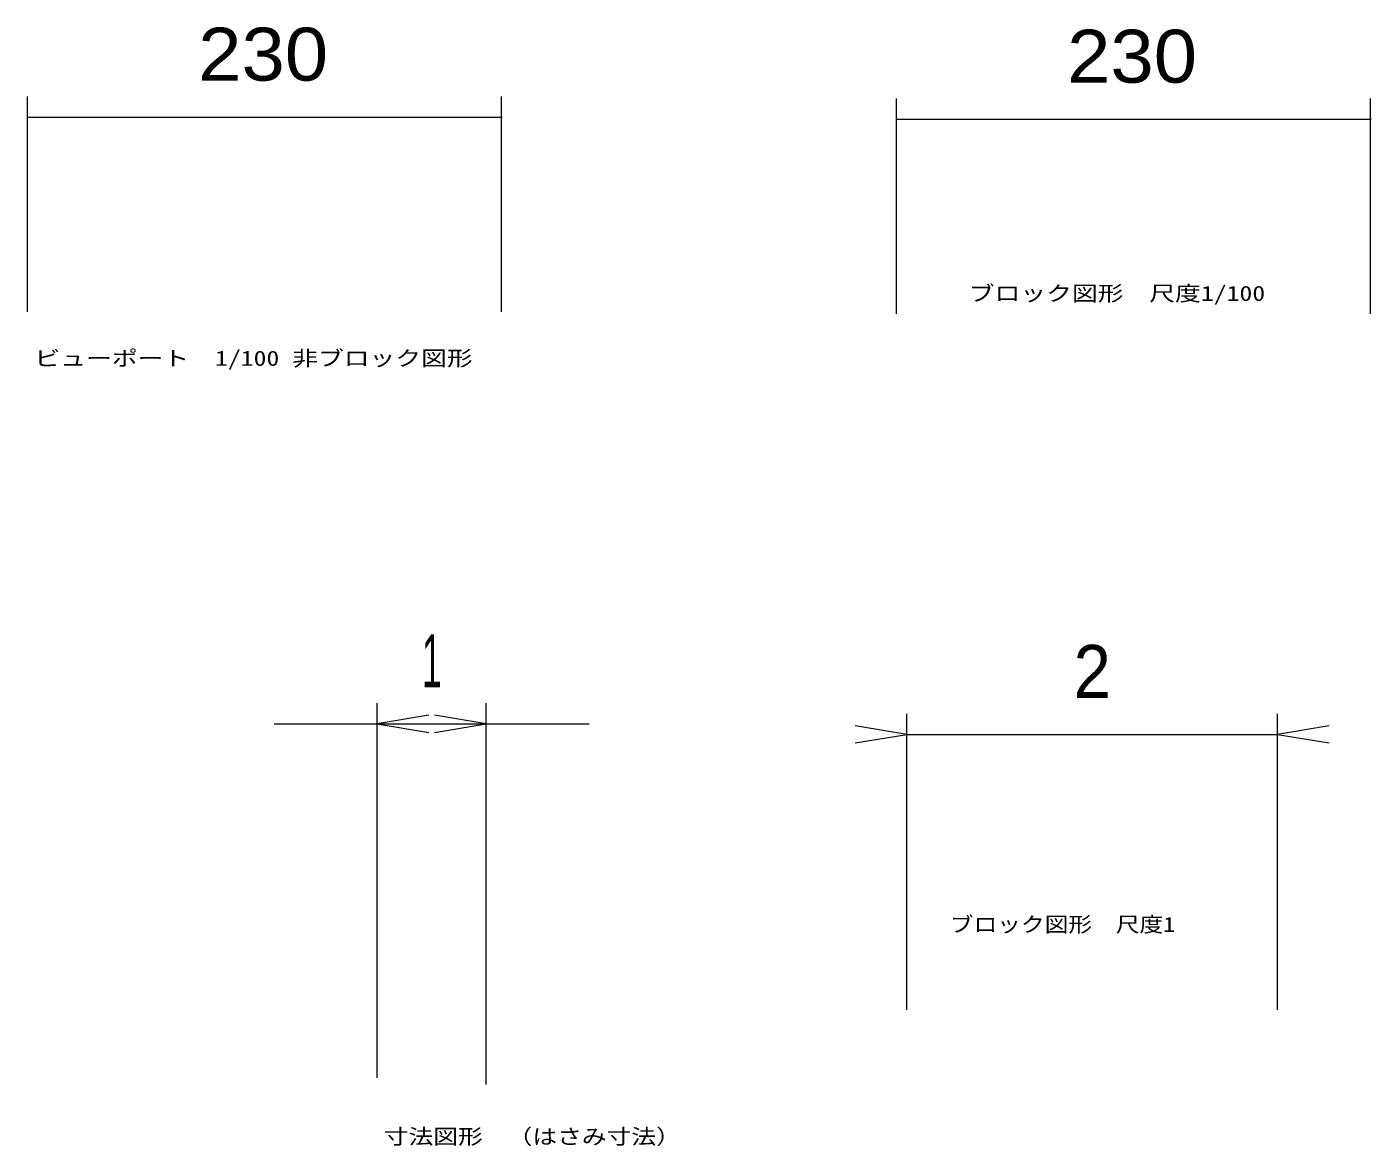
# Model space of a CAD drawing. Units: millimetres on the paper. Extents: x -136.74 to -130.23, y -107.41 to -101.98.
import ezdxf
from ezdxf.enums import TextEntityAlignment as Align

# ---------------------------------------------------------------- set-up
doc = ezdxf.new("R2010")
doc.units = ezdxf.units.MM
doc.header["$LTSCALE"] = 0.04
doc.layers.add('0-0', color=7, linetype='Continuous')
doc.layers.add('0-1_0', color=7, linetype='Continuous', lineweight=13)
doc.styles.add('_Gothic_', font='')
doc.styles.add('ＭＳ ゴシック', font='')
doc.styles.get('_Gothic_').set_extended_font_data('_Gothic_')
doc.styles.get('ＭＳ ゴシック').set_extended_font_data('MS Gothic')

# ---------------------------------------------------------------- blocks, each defined once
blk = doc.blocks.new('open_arrow')
at = {"color": 0, "linetype": 'Continuous', "lineweight": -2}
blk.add_lwpolyline([(7.5, 1.25), (0, 0), (7.5, -1.25)], dxfattribs=at)
blk = doc.blocks.new('A$C47DE660F')
at = {"layer": '0-1_0'}
for p, q in [((0, 10), (0, 114.388)), ((229.881, 10), (229.881, 114.388)), ((0, 104.388), (229.881, 104.388))]:
    blk.add_line(p, q, dxfattribs=at)
at = {"layer": '0-1_0', "xscale": 0.0333, "yscale": 0.0333, "rotation": 180}
blk.add_blockref('open_arrow', (0, 104.388), dxfattribs=at)
at = {"layer": '0-1_0', "xscale": 0.0333, "yscale": 0.0333}
blk.add_blockref('open_arrow', (229.881, 104.388), dxfattribs=at)
at = {"layer": '0-1_0', "style": '_Gothic_', "width": 1.1}
blk.add_text('230', height=25.66, dxfattribs=at).set_placement((82.783, 114.388), align=Align.BOTTOM_LEFT)
blk = doc.blocks.new('ff')
at = {"layer": '0-1_0'}
for p, q in [((7.02119, 1.25195), (7.02119, 2.68664)), ((8.81867, 1.25195), (8.81867, 2.68664)), ((7.02119, 2.58664), (8.81867, 2.58664))]:
    blk.add_line(p, q, dxfattribs=at)
at = {"layer": '0-1_0', "xscale": 0.0333, "yscale": 0.0333, "rotation": 180}
blk.add_blockref('open_arrow', (7.02119, 2.58664), dxfattribs=at)
at = {"layer": '0-1_0', "xscale": 0.0333, "yscale": 0.0333}
blk.add_blockref('open_arrow', (8.81867, 2.58664), dxfattribs=at)
at = {"layer": '0-1_0', "style": '_Gothic_', "width": 0.95}
blk.add_text('2', height=0.2566, dxfattribs=at).set_placement((7.82932, 2.68664), align=Align.BOTTOM_LEFT)
blk = doc.blocks.new('Viewport_NO.1')
at = {"layer": '0-1_0'}
for p, q in [((-243.141, 67.937), (-243.141, 172.325)), ((-13.26, 67.937), (-13.26, 172.325)), ((-243.141, 162.325), (-13.26, 162.325))]:
    blk.add_line(p, q, dxfattribs=at)
at = {"layer": '0-1_0', "xscale": 0.0333, "yscale": 0.0333, "rotation": 180}
blk.add_blockref('open_arrow', (-243.141, 162.325), dxfattribs=at)
at = {"layer": '0-1_0', "xscale": 0.0333, "yscale": 0.0333}
blk.add_blockref('open_arrow', (-13.26, 162.325), dxfattribs=at)
at = {"layer": '0-1_0'}
for s, height, style, width, p in [('230', 25.66, '_Gothic_', 1.1, (-160.358, 172.325)), ('ビューポート\u30001/100 非ブロック図形', 7.331, 'ＭＳ ゴシック', 1.25, (-239.698, 39.59))]:
    blk.add_text(s, height=height, dxfattribs=dict(at, style=style, width=width)).set_placement(p, align=Align.BOTTOM_LEFT)

msp = doc.modelspace()

# ---------------------------------------------------------------- linework, layer by layer
at = {"layer": '0-1_0'}
for p, q in [((-135.04586, -107.07862), (-135.04586, -105.26205)), ((-134.51774, -107.11008), (-134.51774, -105.26205)), ((-135.54586, -105.36205), (-134.01774, -105.36205))]:
    msp.add_line(p, q, dxfattribs=at)

# ---------------------------------------------------------------- block references
at = {"layer": '0-0', "xscale": 0.01, "yscale": 0.01}
for name, p in [('Viewport_NO.1', (-134.31, -104.045)), ('A$C47DE660F', (-132.52952, -103.47575))]:
    msp.add_blockref(name, p, dxfattribs=at)
at = {"layer": '0-0'}
msp.add_blockref('ff', (-139.5, -108), dxfattribs=at)
at = {"layer": '0-1_0', "xscale": 0.0333, "yscale": 0.0333}
msp.add_blockref('open_arrow', (-135.04586, -105.36205), dxfattribs=at)
at = {"layer": '0-1_0', "xscale": 0.0333, "yscale": 0.0333, "rotation": 180}
msp.add_blockref('open_arrow', (-134.51774, -105.36205), dxfattribs=at)

# ---------------------------------------------------------------- texts
at = {"layer": '0-1_0'}
for s, height, style, width, p in [('ブロック図形\u3000尺度1/100', 0.07331, 'ＭＳ ゴシック', 1.25, (-132.17831, -103.33451)), ('1', 0.2566, '_Gothic_', 0.5, (-134.82888, -105.26205)), ('ブロック図形\u3000尺度1', 0.07331, 'ＭＳ ゴシック', 1.15, (-132.27063, -106.39303)), ('寸法図形\u3000（はさみ寸法）', 0.07331, 'ＭＳ ゴシック', 1.2, (-135.01391, -107.42132))]:
    msp.add_text(s, height=height, dxfattribs=dict(at, style=style, width=width)).set_placement(p, align=Align.BOTTOM_LEFT)

doc.saveas('drawing.dxf')
